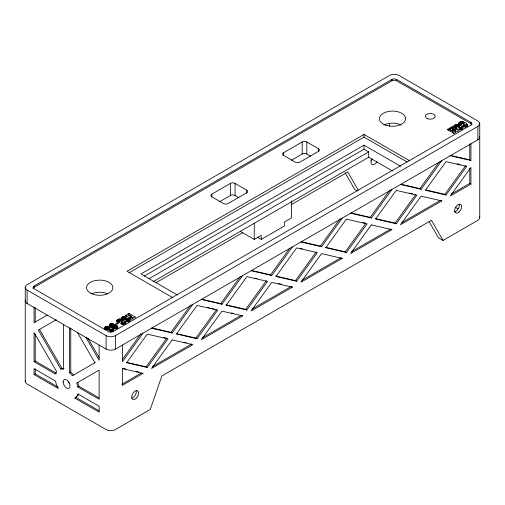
<?xml version="1.0" encoding="UTF-8"?>
<svg xmlns="http://www.w3.org/2000/svg" width="505" height="505" viewBox="0 0 505 505"><rect width="100%" height="100%" fill="white"/><g stroke="black" fill="none" stroke-linecap="round" stroke-linejoin="round"><path stroke-width="0.76" d="M128.403 320.069L127.999 320.435L126.837 320.025L125.707 320.864C127.898 323.162 132.727 319.135 128.226 318.44C126.534 319.368 120.815 317.045 125.316 317.967L126.401 317.115C124.931 316.143 122.21 316.162 121.509 318.024C122.614 321.546 129.867 317.064 128.403 322.228M118.719 320.359L119.975 321.35L118.511 322.196C117.229 321.881 116.112 320.183 117.861 319.564C120.127 318.062 122.69 319.93 124.596 321.111C128.137 323.181 121.888 325.485 120.335 323.25L121.8 322.405C126.54 324.765 121.023 318.863 118.719 320.359L118.738 322.543M453.995 125.865C455.144 128.674 460.655 131.148 462.927 128.03C461.772 125.234 456.274 122.74 453.995 125.865L453.995 127.203M111.674 329.834L111.239 330.169L110.286 329.841C106.953 331.204 113.114 331.937 113.436 329.778C112.097 327.246 106.953 324.545 104.743 327.543C106.498 332.082 109.995 327.524 111.674 329.834L111.637 331.299M112.697 325.839C113.978 324.052 117.482 325.264 117.943 327.177C115.714 330.175 110.601 327.448 109.269 324.911C109.591 322.764 115.759 323.484 112.419 324.854C108.828 324.09 114.78 326.306 112.71 328.023M78.698 393.9L77.827 395.825L74.879 398.148L99.131 412.149L99.131 406.228L77.827 393.925L76.665 396.494L74.879 398.148M458.919 122.81L458.811 123.668L460.345 124.836L461.81 123.996C456.88 119.647 471.127 127.582 463.634 125.044L462.17 125.89C472.926 129.627 464.164 117.918 458.919 122.81L458.919 124.154M122.128 359.812L140.939 333.748M143.016 333.148L122.374 361.757L122.374 345.066M126.225 362.243L146.109 366.832L166.751 338.23L163.696 337.523M151.891 327.922L171.006 332.334L190.732 305.001M147.271 367.507L167.912 338.899L147.271 334.133L126.622 362.735L147.271 367.507L146.109 366.832M151.519 328.237L172.167 333.01L192.809 304.401M176.788 333.672L195.902 338.085L216.544 309.483M201.684 299.175L220.799 303.587L240.525 276.254M197.064 338.76L217.706 310.152L197.064 305.386L176.415 333.988L197.064 338.76L195.902 338.085M201.312 299.49L221.96 304.262L242.602 275.654M225.817 304.749L245.695 309.338L266.337 280.73M251.477 270.427L270.592 274.84L289.857 248.144M246.857 310.007L267.498 281.405L246.857 276.633L226.215 305.241L246.857 310.007L245.695 309.338M251.111 270.743L271.753 275.509L292.401 246.907M275.61 276.001L295.488 280.591L316.136 251.982M301.27 241.68L320.385 246.093L340.111 218.76M296.65 281.26L317.298 252.658L296.65 247.886L276.008 276.494L296.65 281.26L295.488 280.591M300.904 241.996L321.546 246.762L342.194 218.154M325.403 247.248L345.281 251.843L365.929 223.235M351.063 212.927L370.178 217.346L389.904 190.006M346.443 252.513L367.091 223.904L346.443 219.138L325.801 247.747L346.443 252.513L345.281 251.843M350.697 213.249L371.339 218.015L391.987 189.407M375.196 218.501L395.074 223.096L415.722 194.488M400.856 184.18L419.977 188.592L439.243 161.897M396.236 223.766L416.884 195.157L396.236 190.391L375.594 219L396.236 223.766L395.074 223.096M400.49 184.495L421.138 189.268L441.78 160.659M425.753 189.93L444.873 194.343L465.515 165.741L466.677 166.41L446.035 195.018L425.387 190.246L446.035 161.644L466.677 166.41M109.036 329.683L109.036 328.13C105.501 325.384 106.296 329.411 109.036 328.338M113.657 326.344C120.165 330.529 111.971 322.102 113.675 328.578M461.097 128.169L459.941 128.365L455.832 125.726L456.987 125.537L460.907 127.803L461.097 129.514M113.985 327.682L112.95 328.149L112.95 325.466M34.069 286.038L391.924 79.436A3.289 1.9 0 0 1 396.57 79.436L470.931 122.368A3.289 1.9 0 0 1 470.931 125.051L113.076 331.652A3.289 1.9 0 0 1 108.43 331.652L34.069 288.721A3.289 1.9 0 0 1 34.069 286.038L34.069 287.383A3.289 1.9 0 0 0 33.109 288.721M34.069 287.383L391.924 80.775A3.289 1.9 0 0 1 396.57 80.775L470.931 123.706A3.289 1.9 0 0 1 471.891 125.051M211.835 197.12L211.835 194.141L230.425 183.41A3.289 1.9 0 0 1 235.071 183.41L246.692 190.114L246.692 193.099M283.583 155.698L283.583 152.718L302.167 141.987A3.289 1.9 0 0 1 306.819 141.987L318.434 148.691L318.434 151.677M219.801 201.615L230.425 195.479A3.289 1.9 0 0 1 235.071 195.479L238.947 197.72M291.549 160.192L302.167 154.063A3.289 1.9 0 0 1 306.819 154.063L310.689 156.297M47.243 315.114L34.069 322.72L34.069 307.507M409.839 160.88L364.036 134.437L127.02 271.28L172.817 297.723M129.065 272.782L364.036 137.12L407.144 162.01M56.244 319.741L38.323 330.087L60.796 369.003L63.592 369.281L63.592 324.551M400.541 166.246L364.036 145.175L140.964 273.962L177.463 295.04M144.373 276.02L364.036 149.196L368.688 151.879L368.688 157.244L153.116 281.708M149.019 278.703L368.688 151.879M156.013 282.718L242.684 232.679M291.132 204.708L347.775 172.003L358.228 190.12M34.069 361.719L55.38 374.022L56.541 371.459L34.069 332.542L34.069 361.719L35.23 361.05L56.541 373.353M240.298 231.372L254.242 239.42L261.211 235.393L261.211 239.42L257.228 237.116M131.13 317.418L131.13 316.079L126.225 314.849L125.215 315.436L131.994 319.349L133.232 318.636L129.968 316.749L129.968 318.093M129.968 316.749L134.62 317.834L135.675 317.222L128.895 313.308L127.62 314.047L131.13 316.079M452.909 132.796L452.909 131.452L448.27 128.92L447.209 129.532L454.102 133.383L455.649 132.487L452.512 129.747L452.512 131.761M455.51 131.332L455.51 129.987L450.125 127.847L449.185 128.396L452.909 131.452M452.512 129.747L457.202 131.597L458.805 130.669L452.145 126.686L451.066 127.311L455.51 129.987M261.211 239.42L284.454 226.006L284.454 221.979L291.423 217.952L291.423 200.927M117.659 322.689L115.493 323.939L116.358 324.444L118.53 323.194L117.659 322.689L117.659 324.027M34.069 374.584L58.321 388.585L56.541 384.873L55.38 380.972L34.069 368.669L34.069 374.584L35.23 373.915L58.138 387.139M27.1 290.066L106.107 335.68A6.767 3.907 0 0 0 115.399 335.68L477.9 126.389A6.767 3.907 0 0 0 477.9 121.023L398.893 75.409A6.767 3.907 0 0 0 389.601 75.409L27.1 284.7A6.767 3.907 0 0 0 27.1 290.066L27.1 303.48L106.107 349.094A6.767 3.907 0 0 0 115.399 349.094L477.9 139.809A6.767 3.907 0 0 0 479.63 136.388M60.796 369.003L61.957 368.334L64.059 368.543M95.363 362.457L72.411 375.714L69.608 372.753L70.769 372.084L70.769 328.136M77.827 386.981L99.131 399.285L99.131 370.102L76.665 383.074L77.827 386.981L78.988 386.312L98.967 397.845M121.875 384.261L141.185 373.113M152.39 366.643L191.648 343.981M202.183 337.895L241.441 315.234L242.602 315.903L201.312 339.739L221.96 311.137L242.602 315.903M251.976 309.148L291.233 286.48L292.401 287.156L251.111 310.992L271.753 282.383L292.401 287.156M301.769 280.401L341.033 257.733L342.194 258.402L300.904 282.245L321.546 253.636L342.194 258.402M351.568 251.654L390.826 228.986M402.037 222.516L440.619 200.239L441.78 200.908L400.49 224.744L421.138 196.142L441.78 200.908M451.123 194.173L469.77 183.41L470.931 184.079L470.931 167.395L450.283 195.997L470.931 184.079M429.105 221.644L438.397 237.741L443.043 240.424L477.9 220.3A6.767 3.907 0 0 0 479.63 216.885M111.491 326.205L110.153 326.697L110.153 324.014M460.781 121.749L460.781 124.432L459.695 124.893L459.695 122.21M456.059 127.153L454.98 127.613L454.98 124.931M118.946 321.786L117.861 322.253L117.861 319.564M106.561 328.944L105.583 329.336L105.583 326.653M123.277 319.267L122.791 319.438L122.791 316.755M449.886 155.256L469.77 159.845L470.931 160.521L470.931 143.83M450.283 155.748L470.931 160.521M457.107 163.797L460.162 164.504M409.606 193.074L412.661 193.781M362.868 222.528L365.166 223.059M300.077 248.277L302.369 248.807M254.867 278.085L257.165 278.615M278.236 283.482L281.298 284.189M207.372 307.362L209.663 307.892M211.191 308.246L214.253 308.953M231.505 312.936L233.796 313.466M184.003 342.213L186.294 342.743M122.74 368.315L125.795 369.016M136.501 371.491L138.793 372.021M128.226 321.123L129.444 321.565L129.444 318.882M108.651 329.077L109.68 329.544L109.68 326.855M115.759 327.897L117.16 328.641L117.16 325.959M465.206 125.732L466.431 126.433L466.431 123.75M460.509 128.459L461.766 129.185L461.766 126.502M444.873 194.343L446.035 195.018M368.688 157.244L392.492 170.993M455.239 207.22L457.966 208.792M419.977 188.592L421.138 189.268M357.401 190.978L354.744 189.444L345.06 172.678M370.178 217.346L371.339 218.015M320.385 246.093L321.546 246.762M270.592 274.84L271.753 275.509M220.799 303.587L221.96 304.262M171.006 332.334L172.167 333.01M76.04 397.479L98.948 410.704M452.512 132.43L453.559 133.345M70.769 372.084L73.572 375.038M443.043 240.424L431.428 220.3L161.878 375.928L150.256 409.467L115.399 429.591A6.767 3.907 0 0 1 106.107 429.591L27.1 383.977A6.767 3.907 0 0 1 25.37 380.555M87.895 338.135L99.131 357.597M85.957 337.46L99.131 360.28L99.131 345.066M77.454 332.549L94.883 362.735M39.485 329.411L61.957 368.334M77.827 382.405L78.988 386.312M479.75 123.706L479.75 217.617M477.9 126.389L477.9 139.809M470.931 122.368L470.931 123.706M469.77 143.919L469.77 159.845M469.77 168.241L469.77 183.41M467.542 124.691L467.542 126.035M467.295 124.388L467.295 126.401M466.929 124.072L466.929 126.755M465.799 125.253L465.799 127.266M465.616 125.063L465.616 127.071M465.61 125.625L465.61 126.97M465.301 125.745L465.301 127.09M464.998 125.739L464.998 127.077M464.682 125.625L464.682 126.97M464.316 125.436L464.316 126.78M463.988 122.343L463.988 124.356M463.634 125.044L463.634 127.058M463.438 122.059L463.438 124.741M462.902 121.85L462.902 123.864M462.851 127.43L462.851 128.775M462.618 127.127L462.618 129.141M462.372 121.705L462.372 123.719M462.258 126.818L462.258 128.832M461.841 121.636L461.841 123.649M461.317 121.648L461.317 122.993M461.097 123.58L461.097 124.924M461.084 127.992L461.084 129.331M460.907 127.803L460.907 129.817M460.756 122.822L460.756 124.836M460.573 123.169L460.573 125.183M460.585 128.472L460.585 129.81M460.554 122.999L460.554 125.013M460.27 128.466L460.27 129.81M460.244 121.939L460.244 124.621M459.941 128.365L459.941 129.709M459.582 128.188L459.582 130.202M459.234 122.513L459.234 124.527M459.247 125.044L459.247 127.058M458.704 124.767L458.704 126.774M458.161 124.552L458.161 126.566M457.631 124.419L457.631 125.758M457.107 124.35L457.107 125.695M456.589 124.369L456.589 125.707M456.318 126.3L456.318 128.314M456.059 124.47L456.047 128.226M456.015 126.098L456.015 128.781M455.832 125.726L455.838 128.592M455.523 124.659L455.523 127.342M454.506 125.246L454.506 127.26M454.178 125.556L454.178 126.9M452.145 126.686L452.145 128.024M450.125 127.847L450.125 129.861M448.27 128.92L448.27 130.265M396.57 79.436L396.57 80.775M391.924 79.436L391.924 80.775M389.601 123.1L389.601 126.218M364.036 134.437L364.036 137.12M364.036 145.175L364.036 149.196M306.819 141.987L306.819 154.063M302.167 141.987L302.167 154.063M254.242 223.166L254.242 239.42M235.071 183.41L235.071 195.479M230.425 183.41L230.425 195.479M130.069 319.387L130.069 320.732M129.81 319.128L129.81 321.142M128.895 313.308L128.895 314.653M128.838 318.598L128.838 321.281M128.226 318.44L128.27 321.679M128.144 319.804L128.144 321.148M127.999 320.435L127.999 321.78M127.702 320.41L127.702 321.748M127.55 318.384L127.55 319.728M127.323 320.271L127.323 321.609M126.761 318.39L126.761 319.728M126.837 320.025L126.837 321.369M126.225 314.849L126.225 316.193M125.84 316.843L125.84 318.182M125.827 322.348L125.827 323.692M125.707 322.051L125.707 323.389M125.669 318.434L125.669 319.772M125.467 321.742L125.467 323.755M125.29 316.641L125.29 317.98M125.095 321.426L125.095 324.109L124.596 323.793L124.596 321.111M125.019 318.44L125.019 319.785M124.767 316.515L124.767 317.853M124.495 318.402L124.495 319.747M124.262 316.458L124.262 317.803M124.047 318.301L124.047 319.646M123.984 322.796L123.984 324.141M123.769 316.49L123.769 317.828M123.776 322.985L123.776 324.324M123.63 318.118L123.63 320.132M123.384 317.727L123.441 319.993M123.466 323.105L123.466 324.444M123.277 316.584L123.359 319.861M123.163 323.093L123.163 324.437M122.848 322.985L122.848 324.324M122.481 322.796L122.481 324.134M122.305 317.001L122.305 319.684M122.153 319.697L122.153 321.71M121.863 317.323L121.863 318.661M121.8 322.405L121.8 324.418M121.598 317.67L121.598 319.008M121.61 319.419L121.61 321.426M121.067 319.204L121.067 321.218M120.537 319.065L120.537 321.073M120.007 318.99L120.007 321.003M119.483 319.002L119.483 320.347M119.262 320.94L119.262 322.278M118.946 319.103L118.934 322.733M118.41 319.293L118.41 321.975M117.798 326.577L117.798 327.922M117.539 326.268L117.539 328.282M117.4 319.873L117.4 321.881M117.084 320.17L117.084 322.177M116.907 320.46L116.907 321.799M116.661 325.643L116.661 328.326M116.238 327.284L116.238 328.629M116.169 327.095L116.169 328.439M116.087 327.455L116.087 328.793M115.809 327.543L115.809 328.881M115.759 325.214L115.759 327.227M115.506 327.518L115.506 328.856M115.399 335.68L115.399 349.094M115.304 325.075L115.304 327.088M115.165 327.398L115.165 328.742M114.843 324.986L114.843 326.331M114.78 327.202L114.78 329.216M114.401 324.961L114.401 326.299M113.985 324.999L113.985 326.344M113.827 326.167L113.827 328.181M113.581 325.113L113.581 327.795M113.177 323.806L113.177 325.151M113.196 325.289L113.196 327.979M113.265 329.191L113.265 330.535M113 328.894L113 330.232M112.779 325.649L112.779 327.663M112.741 323.642L112.741 324.98M112.628 328.585L112.628 331.267M112.318 323.535L112.318 324.879M112.135 328.275L112.135 330.958M112.11 325.662L112.11 327.669M111.908 323.497L111.908 324.835M111.491 323.522L111.491 324.86M111.498 330.068L111.498 331.413M111.409 329.538L111.409 330.876M111.308 325.157L111.308 327.171M111.195 324.633L111.195 327.316M111.239 330.169L111.239 331.514M111.113 324.999L111.113 327.006M111.062 323.617L111.031 326.874M110.986 330.163L110.986 331.507M110.69 330.055L110.69 331.394M110.614 323.781L110.614 326.464M110.286 329.841L110.286 331.854M109.699 324.317L109.699 325.662M109.408 324.62L109.408 325.959M109.168 326.596L109.168 329.279M108.853 328.547L108.853 329.885M108.651 326.394L108.651 328.408M108.638 328.629L108.638 329.973M108.417 328.641L108.417 329.98M108.127 326.262L108.127 328.269M107.956 328.509L107.956 329.853M107.597 326.186L107.597 327.53M107.312 328.168L107.312 330.182M107.073 326.186L107.073 327.524M106.801 327.846L106.801 329.191M106.561 326.262L106.593 329.273M106.441 327.423L106.511 329.62M106.069 326.419L106.069 329.102M106.107 335.68L106.107 349.094M105.154 326.95L105.154 328.963M104.876 327.246L104.876 329.254M69.608 328.023L69.608 372.753M35.23 307.595L35.23 322.045M35.23 334.234L35.23 361.05M35.23 368.732L35.23 373.915M25.25 287.383L25.25 381.294M27.1 303.48A6.767 3.907 0 0 1 25.37 300.065M283.583 152.718A3.289 1.9 0 0 0 283.583 155.401L295.198 162.111A3.289 1.9 0 0 0 299.844 162.111L318.434 151.38A3.289 1.9 0 0 0 318.434 148.691M211.835 194.141A3.289 1.9 0 0 0 211.835 196.824L223.456 203.534A3.289 1.9 0 0 0 228.102 203.534L246.692 192.796A3.289 1.9 0 0 0 246.692 190.114M91.714 293.771A13.143 7.588 0 0 1 107.716 293.771M383.832 125.044A13.143 7.588 0 0 1 401.172 125.044M69.507 383.775A4.93 2.847 60 0 1 68.232 381.565M136.192 390.782A4.93 2.847 -60 0 1 131.925 398.18M459.19 204.304A4.93 2.847 -60 0 1 457.947 209.259A4.93 2.847 -60 0 1 454.083 211.778M372.311 159.075A4.93 2.847 -60 0 1 370.752 161.019M376.957 161.758A4.93 2.847 -60 0 1 372.034 164.605A4.93 2.847 -60 0 1 372.034 158.911M172.167 339.884L151.519 368.486L192.809 344.65L172.167 339.884M371.339 224.889L350.697 253.497L391.987 229.655L371.339 224.889M143.016 373.397L122.374 385.315L122.374 368.631L143.016 373.397M90.42 293.083A13.143 7.588 0 0 0 112.413 289.681A13.143 7.588 0 0 0 96.316 280.382A13.143 7.588 0 0 0 90.42 293.083M385.934 125.246A13.143 7.588 0 0 0 405.648 118.675A13.143 7.588 0 0 0 385.934 112.104A13.143 7.588 0 0 0 385.934 125.246M427.798 118.795A4.93 2.847 0 0 0 435.196 116.327A4.93 2.847 0 0 0 427.798 113.865A4.93 2.847 0 0 0 427.798 118.795M63.119 381.963A4.93 2.847 60 0 0 68.345 388.465A4.93 2.847 60 0 0 68.345 381.496A4.93 2.847 60 0 0 63.119 381.963M136.053 398.477A4.93 2.847 -60 0 0 137.619 390.845A4.93 2.847 -60 0 0 131.786 396.015A4.93 2.847 -60 0 0 136.053 398.477M459.051 211.999A4.93 2.847 -60 0 0 460.617 204.361A4.93 2.847 -60 0 0 454.784 209.531A4.93 2.847 -60 0 0 459.051 211.999"/></g></svg>
